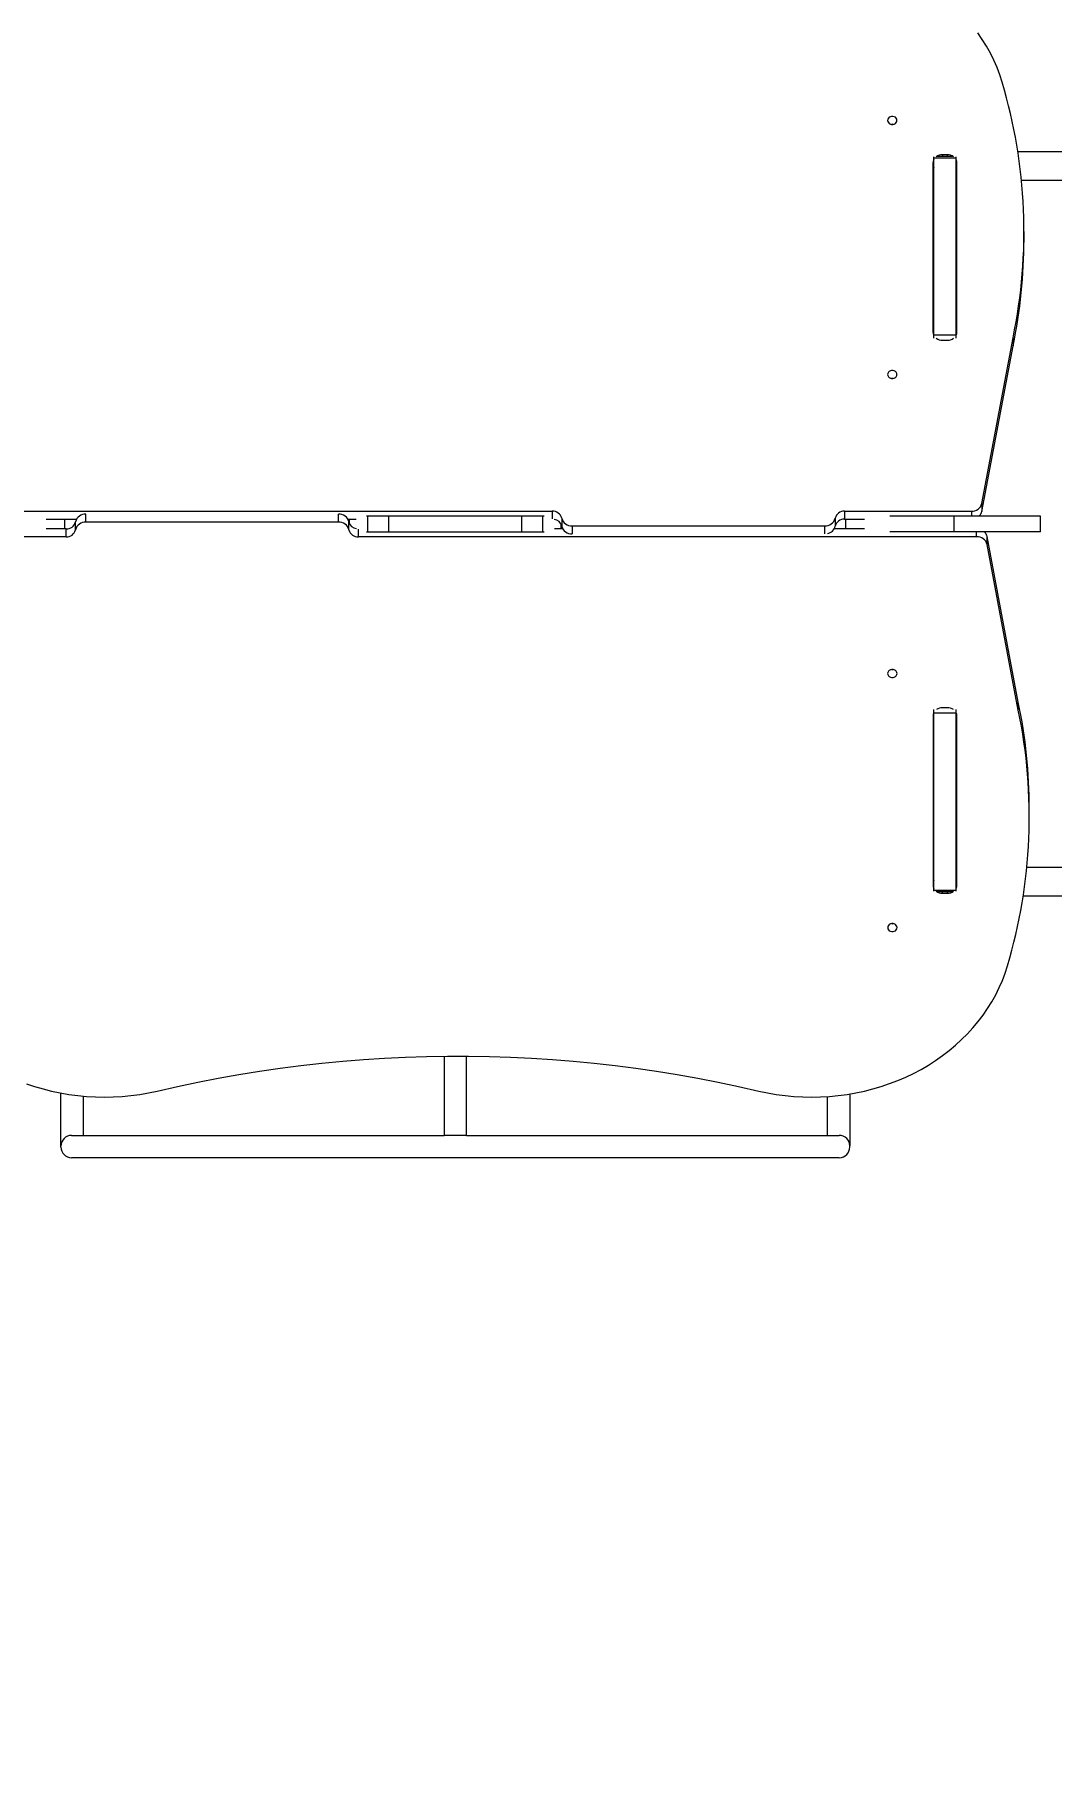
# Model space of a CAD drawing. Header units: millimetres. Extents: x -5873 to 5805, y -5301 to 4302.
# Drawn here: x 1292 to 2249, y -113 to 1513 of the extents above; entities that cross this region are included whole.
import ezdxf

# ---------------------------------------------------------------- set-up
doc = ezdxf.new("R2010")
doc.units = ezdxf.units.MM
doc.layers.add('DIKOM_ОБЪЕКТ', color=7, linetype='Continuous')
doc.layers.add('DIKOM_РАЗМЕР_ОБЪЕКТА', color=7, linetype='Continuous')
doc.styles.add('style1', font='arial.ttf', dxfattribs={"width": 0.8})
doc.dimstyles.new('1-50', dxfattribs={"dimtxt": 300, "dimasz": 200, "dimexe": 100, "dimexo": 0, "dimgap": 100, "dimtad": 1, "dimtxsty": 'style1', "dimcen": 200, "dimclrd": 7, "dimclre": 7, "dimclrt": 7, "dimadec": 1, "dimazin": 2, "dimtfac": 1, "dimtmove": 0, "dimatfit": 2, "dimfxl": 0, "dimlwd": 25, "dimlwe": 18, "dimarcsym": 0})

# ---------------------------------------------------------------- blocks, each defined once
blk = doc.blocks.new('*D9')
at = {"layer": 'Defpoints', "color": 0, "transparency": 16777216}
for p in [(1338.1, 2802.4), (-4589, -1585.5), (-117.5, -1585.5)]:
    blk.add_point(p, dxfattribs=at)
at = {"layer": 'DIKOM_РАЗМЕР_ОБЪЕКТА', "color": 7, "lineweight": 18, "transparency": 16777216}
for p, q in [((1338.1, 2802.4), (-4689, 2802.4)), ((-117.5, -1585.5), (-4689, -1585.5))]:
    blk.add_line(p, q, dxfattribs=at)
at = {"layer": 'DIKOM_РАЗМЕР_ОБЪЕКТА', "color": 7, "lineweight": 25, "transparency": 16777216}
blk.add_line((-4589, 2602.4), (-4589, -1385.5), dxfattribs=at)
at = {"layer": 'DIKOM_РАЗМЕР_ОБЪЕКТА', "color": 7, "transparency": 16777216}
for points in [[(-4622.3, 2602.4), (-4555.6, 2602.4), (-4589, 2802.4)], [(-4622.3, -1385.5), (-4555.6, -1385.5), (-4589, -1585.5)]]:
    blk.add_solid(points, dxfattribs=at)
at = {"layer": 'DIKOM_РАЗМЕР_ОБЪЕКТА', "color": 7, "transparency": 16777216, "insert": (-4842.1, 461), "char_height": 300, "attachment_point": 5, "rotation": 90, "style": 'style1'}
blk.add_mtext('4400', dxfattribs=at)
blk = doc.blocks.new('*D10')
at = {"layer": 'Defpoints', "color": 0, "transparency": 16777216}
for p in [(4304.5, 1053.4), (-1538.6, -1332.4), (4304.5, -4224.8)]:
    blk.add_point(p, dxfattribs=at)
at = {"layer": 'DIKOM_РАЗМЕР_ОБЪЕКТА', "color": 7, "lineweight": 18, "transparency": 16777216}
for p, q in [((4304.5, 1053.4), (4304.5, -4324.8)), ((-1538.6, -1332.4), (-1538.6, -4324.8))]:
    blk.add_line(p, q, dxfattribs=at)
at = {"layer": 'DIKOM_РАЗМЕР_ОБЪЕКТА', "color": 7, "lineweight": 25, "transparency": 16777216}
blk.add_line((-1338.6, -4224.8), (4104.5, -4224.8), dxfattribs=at)
at = {"layer": 'DIKOM_РАЗМЕР_ОБЪЕКТА', "color": 7, "transparency": 16777216}
for points in [[(-1338.6, -4191.5), (-1338.6, -4258.2), (-1538.6, -4224.8)], [(4104.5, -4191.5), (4104.5, -4258.2), (4304.5, -4224.8)]]:
    blk.add_solid(points, dxfattribs=at)
at = {"layer": 'DIKOM_РАЗМЕР_ОБЪЕКТА', "color": 7, "transparency": 16777216, "insert": (1679.3, -3971.7), "char_height": 300, "attachment_point": 5, "style": 'style1'}
blk.add_mtext('5850', dxfattribs=at)

msp = doc.modelspace()

# ---------------------------------------------------------------- linework, layer by layer
at = {"color": 7, "linetype": 'Continuous', "lineweight": 15}
for p, q in [((2638.12, 1402.437), (2217.219, 1402.412)), ((2694.352, 1375.441), (2220.637, 1375.412)), ((2694.391, 729.441), (2225.635, 729.413)), ((2638.161, 702.437), (2222.22, 702.413))]:
    msp.add_line(p, q, dxfattribs=at)
at = {"layer": 'DIKOM_ОБЪЕКТ', "color": 7, "linetype": 'Continuous', "lineweight": 15}
for p, q in [((2150.87, 1399.765), (2146.37, 1399.765)), ((2146.37, 1399.765), (2146.37, 1397.913)), ((2150.87, 1399.765), (2150.87, 1397.914)), ((2137.37, 1391.97), (2137.38, 1233.055)), ((2137.689, 1386.524), (2138.121, 1386.524)), ((2138.12, 1396.8), (2138.12, 1397.871)), ((2138.12, 1396.8), (2159.12, 1396.802)), ((2138.13, 1230.408), (2138.12, 1396.8)), ((2156.209, 1397.914), (2141.031, 1397.913)), ((2159.12, 1396.802), (2159.12, 1397.872)), ((2159.13, 1230.41), (2159.12, 1396.802)), ((2159.88, 1233.056), (2159.87, 1391.972)), ((2138.121, 1375.408), (2137.371, 1375.408)), ((2159.871, 1375.409), (2159.121, 1375.409)), ((2222.99, 1320.085), (2222.989, 1327.585)), ((2138.13, 1230.408), (2159.13, 1230.41)), ((2138.13, 1227.154), (2138.13, 1230.408)), ((2146.38, 1225.261), (2150.88, 1225.261)), ((2159.13, 1227.156), (2159.13, 1230.41)), ((2183.354, 1071.692), (2212.637, 1227.47)), ((2183.354, 1064.192), (2212.638, 1219.97)), ((2212.637, 1227.47), (2212.638, 1219.97)), ((1197.836, 1064.363), (1779.297, 1064.4)), ((1340.783, 1054.2), (1340.783, 1061.597)), ((1578.222, 1054.214), (1578.221, 1061.611)), ((1605.7, 1059.87), (1604.585, 1059.87)), ((1625.744, 1059.871), (1605.7, 1059.87)), ((1605.701, 1044.87), (1605.7, 1059.87)), ((1750.536, 1059.878), (1625.744, 1059.871)), ((1625.745, 1044.871), (1625.744, 1059.871)), ((1770.58, 1059.88), (1750.536, 1059.878)), ((1750.537, 1044.878), (1750.536, 1059.878)), ((1770.581, 1044.88), (1770.58, 1059.88)), ((1771.697, 1059.88), (1770.58, 1059.88)), ((1779.297, 1064.4), (1779.297, 1057.321)), ((1788.184, 1057.837), (1788.185, 1050.337)), ((2045.372, 1057.852), (2045.373, 1050.352)), ((2054.259, 1064.416), (2173.484, 1064.423)), ((2054.259, 1064.416), (2054.259, 1056.916)), ((2157.237, 1059.903), (2096.84, 1059.899)), ((2238.412, 1059.908), (2157.237, 1059.903)), ((2157.238, 1044.903), (2157.237, 1059.903)), ((2173.484, 1064.423), (2173.484, 1059.904)), ((2183.354, 1071.692), (2183.354, 1064.192)), ((2238.413, 1044.908), (2238.412, 1059.908)), ((1322.022, 1047.842), (1303.289, 1047.841)), ((1303.324, 1056.87), (1331.815, 1056.871)), ((1320.841, 1047.842), (1320.841, 1056.871)), ((1322.022, 1040.342), (1322.022, 1047.842)), ((1330.909, 1046.906), (1330.908, 1054.406)), ((1578.222, 1054.214), (1340.783, 1054.2)), ((1587.189, 1056.888), (1594.844, 1056.888)), ((1588.097, 1046.922), (1588.096, 1054.422)), ((1588.61, 1052.794), (1588.61, 1056.888)), ((1596.984, 1040.359), (1596.984, 1047.44)), ((1605.701, 1044.87), (1604.61, 1044.87)), ((1625.745, 1044.871), (1605.701, 1044.87)), ((1750.537, 1044.878), (1625.745, 1044.871)), ((1770.581, 1044.88), (1750.537, 1044.878)), ((1771.67, 1044.88), (1770.581, 1044.88)), ((1789.092, 1047.871), (1781.418, 1047.87)), ((1787.671, 1047.871), (1787.671, 1051.964)), ((1798.059, 1050.544), (2035.498, 1050.559)), ((1798.059, 1050.544), (1798.06, 1043.15)), ((2035.498, 1050.559), (2035.498, 1043.165)), ((2073.001, 1047.889), (2044.466, 1047.887)), ((2054.259, 1056.916), (2072.948, 1056.917)), ((2055.44, 1047.888), (2055.44, 1056.916)), ((2157.238, 1044.903), (2096.921, 1044.899)), ((2238.413, 1044.908), (2157.238, 1044.903)), ((2178.445, 1040.395), (2178.444, 1044.904)), ((1322.022, 1040.342), (1202.797, 1040.335)), ((2178.445, 1040.395), (1596.984, 1040.359)), ((2188.315, 1033.128), (2188.315, 1040.628)), ((2217.617, 884.851), (2188.315, 1040.628)), ((2217.618, 877.351), (2188.315, 1033.128)), ((2150.901, 879.552), (2146.401, 879.552)), ((2217.618, 877.351), (2217.617, 884.851)), ((2137.401, 871.757), (2137.411, 712.842)), ((2138.151, 874.747), (2138.151, 877.802)), ((2138.151, 874.747), (2159.151, 874.748)), ((2138.161, 708.015), (2138.151, 874.747)), ((2159.151, 874.748), (2159.151, 877.803)), ((2159.161, 708.016), (2159.151, 874.748)), ((2159.911, 712.843), (2159.901, 871.758)), ((2227.981, 777.238), (2227.981, 784.738)), ((2138.16, 729.408), (2137.41, 729.408)), ((2138.16, 718.288), (2137.728, 718.288)), ((2159.91, 729.409), (2159.16, 729.409)), ((2138.161, 708.015), (2159.161, 708.016)), ((2138.161, 706.945), (2138.161, 708.015)), ((2141.072, 706.903), (2156.25, 706.903)), ((2146.411, 705.048), (2146.411, 706.903)), ((2146.411, 705.048), (2150.911, 705.048)), ((2150.911, 705.048), (2150.911, 706.903)), ((2159.161, 706.946), (2159.161, 708.016)), ((1677.67, 551.719), (1677.675, 477.38)), ((1698.675, 477.381), (1698.67, 551.762)), ((1317.175, 467.359), (1317.172, 517.139)), ((1338.173, 514.213), (1338.175, 477.36)), ((2038.175, 477.402), (2038.173, 513.865)), ((2059.172, 516.302), (2059.175, 467.403)), ((1327.175, 477.359), (1677.675, 477.38)), ((1698.669, 477.381), (1677.68, 477.38)), ((1698.669, 477.381), (2049.175, 477.402)), ((1317.175, 466.359), (1317.175, 467.359)), ((2049.176, 456.402), (1327.176, 456.359)), ((2059.175, 466.403), (2059.175, 467.403))]:
    msp.add_line(p, q, dxfattribs=at)
at = {"layer": 'DIKOM_ОБЪЕКТ', "color": 7, "linetype": 'Continuous', "lineweight": 15, "flags": 128}
for points in [[(2202.476, 1467.888), (2200.215, 1474.858), (2197.602, 1481.736), (2194.643, 1488.507), (2191.342, 1495.159), (2187.707, 1501.678), (2183.744, 1508.053), (2179.461, 1514.271)], [(2103.518, 1432.022), (2103.34, 1433.096), (2102.819, 1434.082), (2101.999, 1434.902), (2100.946, 1435.488), (2099.744, 1435.794), (2098.491, 1435.794), (2097.29, 1435.488), (2096.236, 1434.901), (2095.416, 1434.082), (2094.896, 1433.095), (2094.718, 1432.022), (2094.896, 1430.948), (2095.417, 1429.962), (2096.237, 1429.142), (2097.29, 1428.556), (2098.492, 1428.25), (2099.744, 1428.25), (2100.946, 1428.556), (2101.999, 1429.142), (2102.82, 1429.962), (2103.34, 1430.949), (2103.518, 1432.022)], [(2103.532, 1192.999), (2103.354, 1194.073), (2102.834, 1195.059), (2102.013, 1195.879), (2100.96, 1196.465), (2099.758, 1196.771), (2098.506, 1196.771), (2097.304, 1196.465), (2096.251, 1195.878), (2095.43, 1195.059), (2094.91, 1194.072), (2094.732, 1192.999), (2094.91, 1191.925), (2095.431, 1190.938), (2096.251, 1190.119), (2097.305, 1189.533), (2098.506, 1189.227), (2099.759, 1189.227), (2100.96, 1189.533), (2102.014, 1190.119), (2102.834, 1190.939), (2103.354, 1191.926), (2103.532, 1192.999)], [(2094.749, 911.808), (2094.927, 910.735), (2095.447, 909.748), (2096.268, 908.929), (2097.321, 908.342), (2098.523, 908.037), (2099.775, 908.037), (2100.977, 908.342), (2102.03, 908.929), (2102.851, 909.749), (2103.371, 910.735), (2103.549, 911.809), (2103.371, 912.882), (2102.85, 913.869), (2102.03, 914.688), (2100.976, 915.275), (2099.775, 915.58), (2098.522, 915.58), (2097.321, 915.275), (2096.267, 914.688), (2095.447, 913.868), (2094.927, 912.882), (2094.749, 911.808)], [(2094.763, 672.785), (2094.941, 671.712), (2095.462, 670.725), (2096.282, 669.906), (2097.335, 669.319), (2098.537, 669.014), (2099.789, 669.014), (2100.991, 669.32), (2102.045, 669.906), (2102.865, 670.726), (2103.385, 671.712), (2103.563, 672.786), (2103.385, 673.859), (2102.864, 674.846), (2102.044, 675.666), (2100.991, 676.252), (2099.789, 676.557), (2098.537, 676.557), (2097.335, 676.252), (2096.282, 675.665), (2095.461, 674.846), (2094.941, 673.859), (2094.763, 672.785)], [(1973.697, 519.118), (1981.811, 517.375), (1990.006, 515.944), (1998.266, 514.825), (2006.574, 514.023), (2014.915, 513.538), (2023.273, 513.371), (2031.631, 513.523), (2039.974, 513.993), (2048.284, 514.78), (2056.547, 515.884), (2064.745, 517.301), (2072.863, 519.029), (2080.886, 521.064), (2088.798, 523.403), (2096.583, 526.041), (2104.227, 528.974), (2111.714, 532.194), (2119.031, 535.697), (2126.162, 539.475), (2133.095, 543.521), (2139.816, 547.828), (2146.311, 552.386), (2152.568, 557.187), (2158.576, 562.222), (2164.322, 567.481), (2169.795, 572.954), (2174.985, 578.63), (2179.882, 584.498), (2184.475, 590.547), (2188.758, 596.765), (2192.72, 603.14), (2196.354, 609.66), (2199.654, 616.312), (2202.613, 623.084), (2205.225, 629.961), (2207.485, 636.932)], [(1407.607, 519.084), (1426.714, 523.416), (1445.909, 527.445), (1465.186, 531.169), (1484.538, 534.587), (1503.96, 537.698), (1523.443, 540.502), (1542.983, 542.996), (1562.572, 545.18), (1582.203, 547.054), (1601.871, 548.617), (1621.569, 549.868), (1641.29, 550.807), (1661.027, 551.434), (1680.775, 551.747), (1700.525, 551.749), (1720.273, 551.437), (1740.01, 550.813), (1759.731, 549.876), (1779.429, 548.628), (1799.097, 547.067), (1818.729, 545.196), (1838.319, 543.013), (1857.858, 540.521), (1877.342, 537.721), (1896.764, 534.612), (1916.117, 531.196), (1935.394, 527.474), (1954.589, 523.447), (1973.697, 519.118)], [(1284.72, 525.993), (1292.506, 523.356), (1300.418, 521.017), (1308.441, 518.983), (1316.559, 517.256), (1324.758, 515.84), (1333.02, 514.738), (1341.331, 513.952), (1349.673, 513.482), (1358.032, 513.332), (1366.389, 513.499), (1374.731, 513.986), (1383.039, 514.789), (1391.299, 515.908), (1399.493, 517.341), (1407.607, 519.084)]]:
    msp.add_lwpolyline(points, dxfattribs=at)
at = {"layer": 'DIKOM_ОБЪЕКТ', "color": 7, "linetype": 'Continuous', "lineweight": 15}
for centre, radius, start, end in [((1732.699, 1327.609), 490.274, 348.214345, 16.626046), ((2099.118, 1423.268), 5.064, 81.131747, 98.875073), ((2146.286, 1389.949), 9.816, 89.513421, 126.196184), ((2150.954, 1389.95), 9.816, 53.81057, 90.493442), ((2144.331, 1391.943), 6.96, 153.15949, 179.772335), ((2144.331, 1384.443), 6.96, 153.15949, 179.772335), ((2152.91, 1391.943), 6.961, 0.235306, 26.846508), ((2152.91, 1384.443), 6.961, 0.235306, 26.846508), ((1733.052, 1320.152), 489.937, 348.200944, 359.99206), ((2144.34, 1233.083), 6.96, 180.234513, 206.8473), ((2146.296, 1235.077), 9.816, 233.810635, 270.493398), ((2150.964, 1235.077), 9.816, 269.513377, 306.196249), ((2152.919, 1233.084), 6.961, 333.16034, 359.771485), ((2099.133, 1184.245), 5.064, 81.131747, 98.875073), ((1340.289, 1052.038), 9.675, 87.074385, 165.827939), ((1578.716, 1052.052), 9.675, 14.179598, 92.93216), ((1779.742, 1055.704), 8.707, 14.179417, 92.932288), ((1797.564, 1060.207), 9.675, 194.179233, 272.932359), ((2035.992, 1060.221), 9.675, 267.074491, 345.827738), ((2053.814, 1055.72), 8.707, 87.074529, 165.827633), ((2173.976, 1074.091), 9.68, 267.089644, 345.653024), ((2175.222, 1065.821), 8.293, 314.482121, 348.670713), ((1322.466, 1056.538), 8.707, 267.075044, 345.827072), ((1322.467, 1049.038), 8.707, 267.07491, 345.827206), ((1340.289, 1044.538), 9.675, 87.07455, 165.827774), ((1578.717, 1044.552), 9.675, 14.179707, 92.93205), ((1596.221, 1056.289), 8.337, 192.942091, 262.736297), ((1596.539, 1049.055), 8.707, 194.178793, 272.932854), ((1780.061, 1048.47), 8.335, 12.939304, 82.652331), ((1797.565, 1052.707), 9.675, 194.179059, 272.932532), ((2036.42, 1052.386), 9.18, 281.098266, 347.19628), ((2053.815, 1048.22), 8.707, 87.074457, 165.827705), ((2180.185, 1038.998), 8.292, 11.334005, 45.42319), ((2178.937, 1030.728), 9.68, 14.353672, 92.917433), ((2099.148, 920.567), 5.069, 261.140789, 278.86603), ((2099.148, 920.566), 5.065, 261.248744, 278.758075), ((2146.322, 869.708), 9.844, 89.54288, 124.696045), ((2150.981, 869.708), 9.844, 55.310699, 90.463993), ((1738.044, 784.612), 489.937, 0.014754, 11.805878), ((2144.362, 871.729), 6.96, 153.159433, 179.772267), ((2152.941, 871.73), 6.961, 0.235373, 26.846565), ((1737.692, 777.155), 490.273, 343.380758, 11.792487), ((2144.37, 720.37), 6.96, 180.234571, 206.847616), ((2152.95, 720.371), 6.961, 333.160024, 359.771427), ((2144.371, 712.87), 6.961, 180.234533, 206.847156), ((2146.326, 714.863), 9.816, 233.771239, 270.494424), ((2150.995, 714.863), 9.816, 269.512395, 306.23558), ((2152.95, 712.871), 6.961, 333.160484, 359.771465), ((2099.163, 681.544), 5.069, 261.140789, 278.86603), ((1327.175, 467.359), 10, 90.00341, 180.00341), ((2049.175, 467.402), 10, 0.00341, 90.00341), ((1327.175, 466.359), 10, 180.00341, 270.00341), ((2049.175, 466.402), 10, 270.00341, 0.00341)]:
    msp.add_arc(centre, radius, start, end, dxfattribs=at)

# ---------------------------------------------------------------- dimensions: what is measured, and where the dimension line sits
at = {"layer": 'DIKOM_РАЗМЕР_ОБЪЕКТА'}
dim = msp.add_linear_dim(base=(-4588.973, -1585.515), p1=(1338.114, 2802.437), p2=(-117.504, -1585.515), angle=90, text='4400', dimstyle='1-50', dxfattribs=at)
dim.commit()
dim.dimension.update_dxf_attribs({"geometry": '*D9', "text_midpoint": (-4588.973, 460.978), "dimtype": 160})
dim = msp.add_linear_dim(base=(4304.512, -4224.842), p1=(-1538.592, -1332.389), p2=(4304.512, 1053.391), text='5850', dimstyle='1-50', dxfattribs=at)
dim.commit()
dim.dimension.update_dxf_attribs({"geometry": '*D10', "text_midpoint": (1679.282, -4224.842), "dimtype": 160})

doc.saveas('drawing.dxf')
